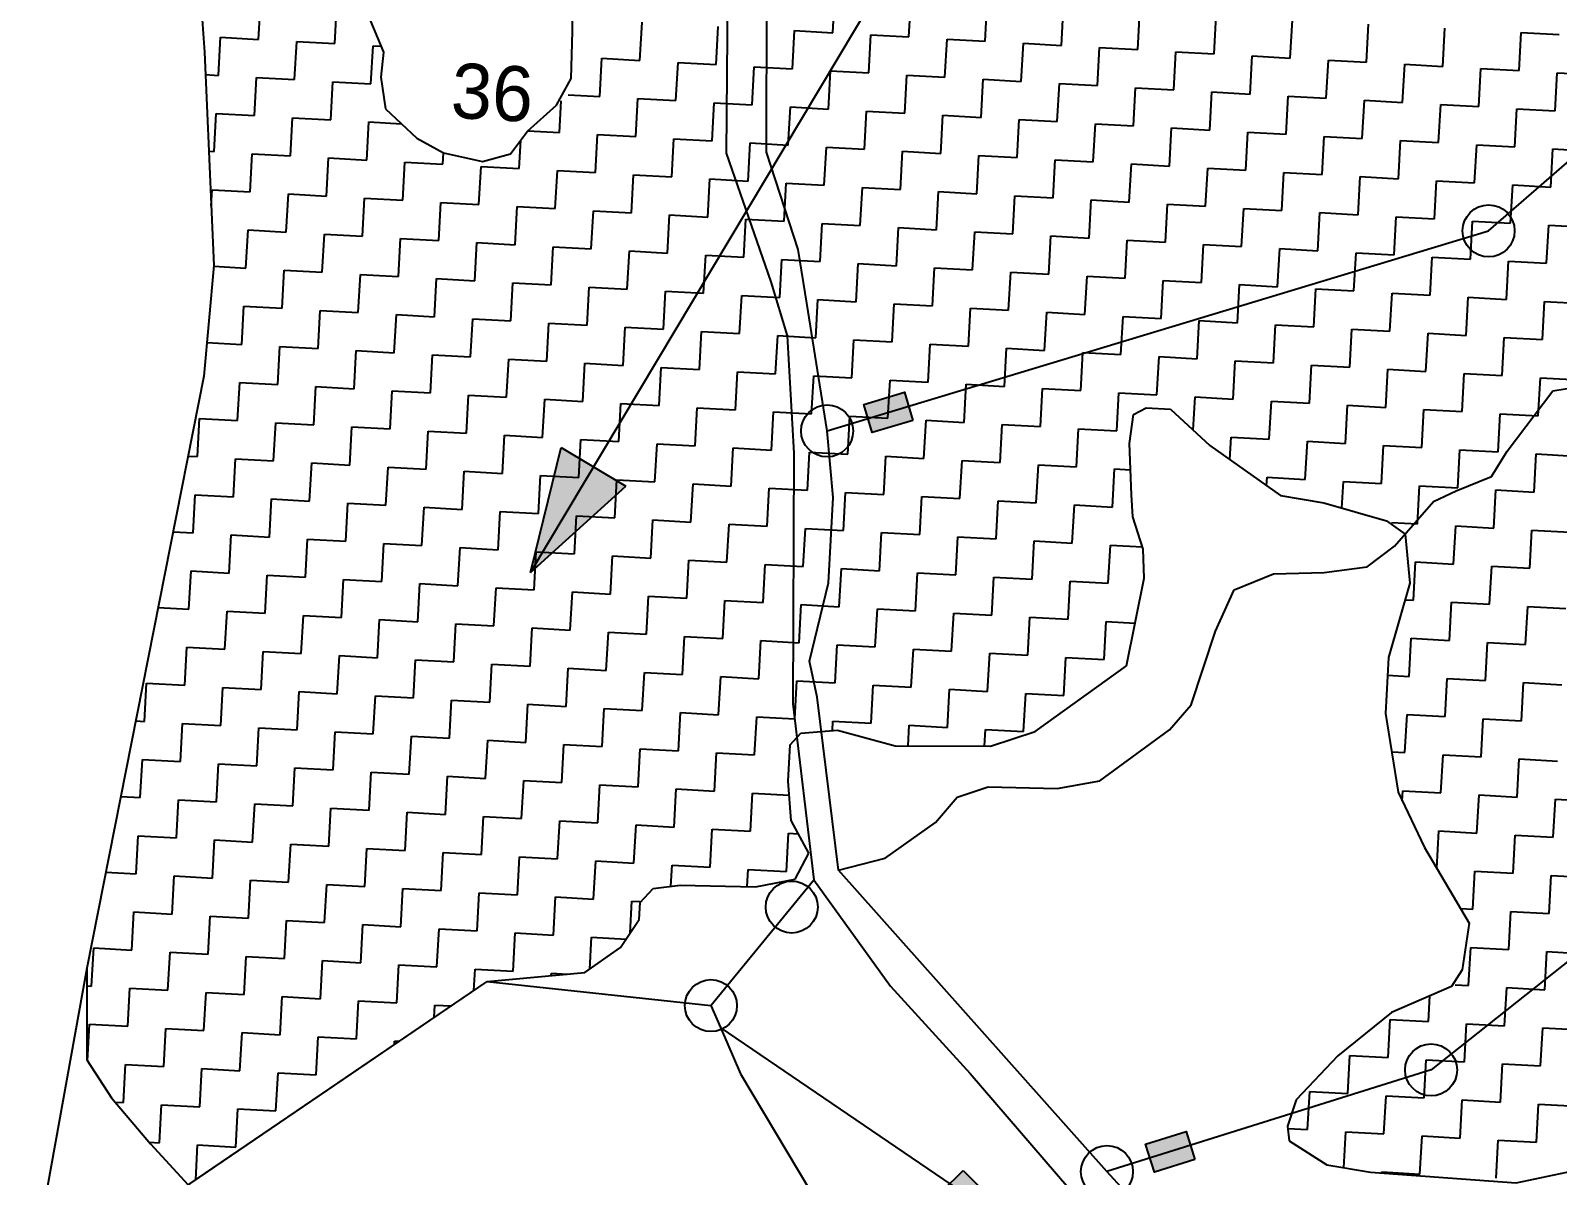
# Model space of a CAD drawing. Header units: metres. Extents: x 277693 to 280943, y 2038920 to 2043234.
# Drawn here: x 277701 to 278206, y 2042129 to 2042507 of the extents above; entities that cross this region are included whole.
import ezdxf
from ezdxf.enums import TextEntityAlignment as Align

# ---------------------------------------------------------------- set-up
doc = ezdxf.new("R2010")
doc.units = ezdxf.units.M
doc.header["$MEASUREMENT"] = 0
for name, color, linetype in [('LINE_WATER', 4, 'Continuous'), ('POLY_HATCH', 12, 'Continuous'), ('POLY_PARCEL', 6, 'Continuous'), ('POLY_ROAD', 30, 'Continuous'), ('TEXT_PARCEL', 7, 'Continuous'), ('V_BOUND_LINE', 7, 'Continuous')]:
    doc.layers.add(name, color=color, linetype=linetype)
doc.styles.add('TEXT_MAP', font='KRDEV050.TTF', dxfattribs={"height": 2.5})

# ---------------------------------------------------------------- blocks, each defined once
blk = doc.blocks.new('344')
for points in [[(277989.86, 2042387.91), (277976.42, 2042383.84), (277979.23, 2042374.54), (277992.67, 2042378.61)], [(278082.94, 2042143.7), (278069.53, 2042139.5), (278072.44, 2042130.23), (278085.84, 2042134.43)], [(278002.36, 2042123.92), (278012.34, 2042114.02), (278019.18, 2042120.92), (278009.21, 2042130.81)]]:
    blk.add_hatch(color=256).paths.add_polyline_path(points)
h = blk.add_hatch(color=256)
h.paths.add_polyline_path([(277887.17, 2042363.23), (277876.5, 2042369.61), (277866.33, 2042328.35)])
h.paths.add_polyline_path([(277866.33, 2042328.35), (277897.84, 2042356.86), (277887.17, 2042363.23)])
for points in [[(277866.33, 2042328.35), (277991.89, 2042538.52)], [(277866.33, 2042328.35), (277876.5, 2042369.61)], [(277876.5, 2042369.61), (277897.84, 2042356.86)], [(277866.33, 2042328.35), (277897.84, 2042356.86)]]:
    blk.add_lwpolyline(points)
for points in [[(277992.67, 2042378.61), (277979.23, 2042374.54), (277976.42, 2042383.84), (277989.86, 2042387.91)], [(278085.84, 2042134.43), (278072.44, 2042130.23), (278069.53, 2042139.5), (278082.94, 2042143.7)], [(278009.21, 2042130.81), (278019.18, 2042120.92), (278012.34, 2042114.02), (278002.36, 2042123.92)]]:
    blk.add_lwpolyline(points, close=True)
for centre in [(278182.83, 2042441.21), (277964.33, 2042375.11), (277952.64, 2042217.81), (277925.95, 2042185.23), (278163.82, 2042163.99), (278056.77, 2042130.4)]:
    blk.add_circle(centre, 8.59)
at = {"layer": 'LINE_WATER'}
for p, q in [((278204.09, 2042388.35), (278216.25, 2042390.36)), ((278188.94, 2042368.46), (278204.09, 2042388.35)), ((278183.8, 2042360.05), (278188.94, 2042368.46)), ((278172.16, 2042355.34), (278183.8, 2042360.05)), ((278164.6, 2042351.74), (278172.16, 2042355.34)), ((278151.75, 2042337.07), (278164.6, 2042351.74)), ((278142.67, 2042330.21), (278151.75, 2042337.07)), ((278128.51, 2042328.32), (278142.67, 2042330.21)), ((278098.76, 2042322.6), (278111.76, 2042327.91)), ((278111.76, 2042327.91), (278128.51, 2042328.32)), ((278092.65, 2042308.9), (278098.76, 2042322.6)), ((278084.61, 2042284.6), (278092.65, 2042308.9)), ((278077.46, 2042276.3), (278084.61, 2042284.6)), ((278054.46, 2042259.51), (278077.46, 2042276.3)), ((278040.26, 2042256.95), (278054.46, 2042259.51)), ((278000.17, 2042245.78), (278007.32, 2042254.08)), ((278007.32, 2042254.08), (278017.54, 2042257.53)), ((278017.54, 2042257.53), (278040.26, 2042256.95)), ((277983.46, 2042234), (278000.17, 2042245.78)), ((277968.09, 2042229.98), (277983.46, 2042234))]:
    blk.add_line(p, q, dxfattribs=at)
at = {"layer": 'POLY_HATCH'}
for p, q in [((277741.92, 2042750.09), (277758.62, 2042500.2)), ((277880.19, 2042507.16), (277880.21, 2042515.39)), ((277812.41, 2042513.14), (277817.79, 2042500.2)), ((277879.76, 2042491.58), (277880.19, 2042507.16)), ((277758.62, 2042500.2), (277761.74, 2042429.82)), ((277817.79, 2042500.2), (277816.9, 2042492.01)), ((277816.9, 2042492.01), (277818.49, 2042481.52)), ((277874.94, 2042482.74), (277879.76, 2042491.58)), ((277818.49, 2042481.52), (277828.8, 2042471.85)), ((277865.36, 2042474.17), (277874.94, 2042482.74)), ((277828.8, 2042471.85), (277837.64, 2042467.03)), ((277859.74, 2042466.68), (277865.36, 2042474.17)), ((277837.64, 2042467.03), (277850.49, 2042464.16)), ((277850.49, 2042464.16), (277859.74, 2042466.68)), ((277761.74, 2042429.82), (277758.43, 2042393.18)), ((277758.43, 2042393.18), (277719.85, 2042197.63)), ((278064.2, 2042370.99), (278065.54, 2042380.59)), ((278065.54, 2042380.59), (278069.69, 2042382.78)), ((278069.69, 2042382.78), (278077.73, 2042382.33)), ((278077.73, 2042382.33), (278090.77, 2042370.33)), ((278064.88, 2042354.04), (278064.2, 2042370.99)), ((278090.77, 2042370.33), (278114.04, 2042353.74)), ((278065.28, 2042346.76), (278064.88, 2042354.04)), ((278114.04, 2042353.74), (278128.42, 2042351.34)), ((278128.42, 2042351.34), (278149.05, 2042345.37)), ((278068.73, 2042336.1), (278065.28, 2042346.76)), ((278149.05, 2042345.37), (278155.26, 2042340.99)), ((278155.26, 2042340.99), (278156.78, 2042324.8)), ((278069, 2042326.42), (278068.73, 2042336.1)), ((278063.24, 2042297.51), (278069, 2042326.42)), ((278156.78, 2042324.8), (278149.78, 2042300.21)), ((278149.78, 2042300.21), (278148.77, 2042281.73)), ((278033.02, 2042275.81), (278063.24, 2042297.51)), ((278148.77, 2042281.73), (278152.97, 2042255.71)), ((277952.16, 2042271.41), (277955.6, 2042275.24)), ((277955.6, 2042275.24), (277967.74, 2042276.19)), ((277967.74, 2042276.19), (277986.81, 2042271.11)), ((278018.25, 2042270.98), (278033.02, 2042275.81)), ((277951.5, 2042259.36), (277952.16, 2042271.41)), ((277986.81, 2042271.11), (278018.25, 2042270.98)), ((277952.4, 2042246.41), (277951.5, 2042259.36)), ((278152.97, 2042255.71), (278161.64, 2042237.51)), ((277958.25, 2042235.62), (277952.4, 2042246.41)), ((277953.74, 2042227), (277958.25, 2042235.62)), ((278161.64, 2042237.51), (278176.39, 2042212.53)), ((277902.53, 2042219.35), (277906.82, 2042223.95)), ((277906.82, 2042223.95), (277915.75, 2042225.07)), ((277915.75, 2042225.07), (277940.71, 2042224.5)), ((277940.71, 2042224.5), (277953.74, 2042227)), ((277902.22, 2042213.73), (277902.53, 2042219.35)), ((277896.06, 2042204.4), (277902.22, 2042213.73)), ((278176.39, 2042212.53), (278174.08, 2042197.01)), ((277884.32, 2042196.19), (277896.06, 2042204.4)), ((277719.85, 2042197.63), (277719.82, 2042167.35)), ((277753.25, 2042126.01), (277852.06, 2042193.18)), ((277852.06, 2042193.18), (277884.32, 2042196.19)), ((278174.08, 2042197.01), (278170.55, 2042191.56)), ((278170.55, 2042191.56), (278150.73, 2042182.99)), ((278150.73, 2042182.99), (278133.01, 2042168.66)), ((277719.82, 2042167.35), (277727.99, 2042154.81)), ((278133.01, 2042168.66), (278119.31, 2042154.1)), ((277727.99, 2042154.81), (277740.86, 2042139.6)), ((278119.31, 2042154.1), (278116.41, 2042145.4)), ((278116.41, 2042145.4), (278116.95, 2042140.54)), ((278191.97, 2042126.73), (278273.54, 2042143.98)), ((277740.86, 2042139.6), (277753.25, 2042126.01)), ((278116.95, 2042140.54), (278129.41, 2042132.6)), ((278129.41, 2042132.6), (278143.79, 2042130.19)), ((278143.79, 2042130.19), (278191.97, 2042126.73))]:
    blk.add_line(p, q, dxfattribs=at)
at = {"layer": 'POLY_HATCH', "linetype": 'Continuous'}
for p, q in [((277776.54, 2042504.49), (277777.23, 2042517.08)), ((277801.73, 2042503.1), (277802.43, 2042515.69)), ((277966.17, 2042506.66), (277966.86, 2042519.26)), ((277991.36, 2042505.27), (277992.05, 2042517.87)), ((278016.55, 2042503.88), (278017.24, 2042516.48)), ((278041.74, 2042502.49), (278042.43, 2042515.09)), ((278066.93, 2042501.1), (278067.62, 2042513.7)), ((278092.12, 2042499.71), (278092.81, 2042512.31)), ((278117.31, 2042498.32), (278118.01, 2042510.92)), ((277763.25, 2042492.59), (277763.94, 2042505.18)), ((277763.94, 2042505.18), (277776.54, 2042504.49)), ((277902.49, 2042497.54), (277903.19, 2042510.13)), ((277927.68, 2042496.15), (277928.38, 2042508.75)), ((277952.88, 2042494.76), (277953.57, 2042507.36)), ((277953.57, 2042507.36), (277966.17, 2042506.66)), ((277978.07, 2042493.37), (277978.76, 2042505.97)), ((277978.76, 2042505.97), (277991.36, 2042505.27)), ((278142.5, 2042496.94), (278143.2, 2042509.53)), ((278167.69, 2042495.55), (278168.39, 2042508.14)), ((278192.88, 2042494.16), (278193.58, 2042506.75)), ((278193.58, 2042506.75), (278206.17, 2042506.06)), ((277788.44, 2042491.2), (277789.14, 2042503.79)), ((277789.14, 2042503.79), (277801.73, 2042503.1)), ((277813.63, 2042489.81), (277814.33, 2042502.4)), ((277814.33, 2042502.4), (277816.93, 2042502.26)), ((278003.26, 2042491.98), (278003.95, 2042504.58)), ((278003.95, 2042504.58), (278016.55, 2042503.88)), ((278028.45, 2042490.59), (278029.14, 2042503.19)), ((278029.14, 2042503.19), (278041.74, 2042502.49)), ((278053.64, 2042489.2), (278054.33, 2042501.8)), ((278054.33, 2042501.8), (278066.93, 2042501.1)), ((278078.83, 2042487.81), (278079.52, 2042500.41)), ((278079.52, 2042500.41), (278092.12, 2042499.71)), ((277889.2, 2042485.64), (277889.9, 2042498.23)), ((277889.9, 2042498.23), (277902.49, 2042497.54)), ((277914.39, 2042484.25), (277915.09, 2042496.84)), ((277915.09, 2042496.84), (277927.68, 2042496.15)), ((277939.59, 2042482.86), (277940.28, 2042495.45)), ((277940.28, 2042495.45), (277952.88, 2042494.76)), ((278104.02, 2042486.42), (278104.72, 2042499.02)), ((278104.72, 2042499.02), (278117.31, 2042498.32)), ((278129.21, 2042485.03), (278129.91, 2042497.63)), ((278129.91, 2042497.63), (278142.5, 2042496.94)), ((278154.4, 2042483.65), (278155.1, 2042496.24)), ((278155.1, 2042496.24), (278167.69, 2042495.55)), ((277758.94, 2042492.82), (277763.25, 2042492.59)), ((277775.15, 2042479.3), (277775.85, 2042491.89)), ((277775.85, 2042491.89), (277788.44, 2042491.2)), ((277800.34, 2042477.91), (277801.04, 2042490.5)), ((277801.04, 2042490.5), (277813.63, 2042489.81)), ((277964.78, 2042481.47), (277965.47, 2042494.07)), ((277965.47, 2042494.07), (277978.07, 2042493.37)), ((277989.97, 2042480.08), (277990.66, 2042492.68)), ((277990.66, 2042492.68), (278003.26, 2042491.98)), ((278015.16, 2042478.69), (278015.85, 2042491.29)), ((278015.85, 2042491.29), (278028.45, 2042490.59)), ((278179.59, 2042482.26), (278180.29, 2042494.85)), ((278180.29, 2042494.85), (278192.88, 2042494.16)), ((278204.78, 2042480.87), (278205.48, 2042493.46)), ((278205.48, 2042493.46), (278218.07, 2042492.77)), ((277878.81, 2042486.21), (277889.2, 2042485.64)), ((277901.1, 2042472.35), (277901.8, 2042484.94)), ((277901.8, 2042484.94), (277914.39, 2042484.25)), ((278040.35, 2042477.3), (278041.04, 2042489.9)), ((278041.04, 2042489.9), (278053.64, 2042489.2)), ((278065.54, 2042475.91), (278066.23, 2042488.51)), ((278066.23, 2042488.51), (278078.83, 2042487.81)), ((278090.73, 2042474.52), (278091.42, 2042487.12)), ((278091.42, 2042487.12), (278104.02, 2042486.42)), ((278115.92, 2042473.13), (278116.62, 2042485.73)), ((278116.62, 2042485.73), (278129.21, 2042485.03)), ((277761.86, 2042467.39), (277762.56, 2042479.99)), ((277762.56, 2042479.99), (277775.15, 2042479.3)), ((277875.91, 2042473.74), (277876.49, 2042484.13)), ((277926.3, 2042470.96), (277926.99, 2042483.55)), ((277926.99, 2042483.55), (277939.59, 2042482.86)), ((277951.49, 2042469.57), (277952.18, 2042482.16)), ((277952.18, 2042482.16), (277964.78, 2042481.47)), ((277976.68, 2042468.18), (277977.37, 2042480.78)), ((277977.37, 2042480.78), (277989.97, 2042480.08)), ((278141.11, 2042471.74), (278141.81, 2042484.34)), ((278141.81, 2042484.34), (278154.4, 2042483.65)), ((278166.3, 2042470.36), (278167, 2042482.95)), ((278167, 2042482.95), (278179.59, 2042482.26)), ((278191.49, 2042468.97), (278192.19, 2042481.56)), ((278192.19, 2042481.56), (278204.78, 2042480.87)), ((277787.05, 2042466), (277787.75, 2042478.6)), ((277787.75, 2042478.6), (277800.34, 2042477.91)), ((277812.24, 2042464.62), (277812.94, 2042477.21)), ((277812.94, 2042477.21), (277823.72, 2042476.62)), ((278001.87, 2042466.79), (278002.56, 2042479.39)), ((278002.56, 2042479.39), (278015.16, 2042478.69)), ((278027.06, 2042465.4), (278027.75, 2042478)), ((278027.75, 2042478), (278040.35, 2042477.3)), ((278052.25, 2042464.01), (278052.94, 2042476.61)), ((278052.94, 2042476.61), (278065.54, 2042475.91)), ((278077.44, 2042462.62), (278078.13, 2042475.22)), ((278078.13, 2042475.22), (278090.73, 2042474.52)), ((277862.62, 2042461.84), (277863.14, 2042471.22)), ((277865.51, 2042474.31), (277875.91, 2042473.74)), ((277887.81, 2042460.45), (277888.51, 2042473.04)), ((277888.51, 2042473.04), (277901.1, 2042472.35)), ((277913.01, 2042459.06), (277913.7, 2042471.65)), ((277913.7, 2042471.65), (277926.3, 2042470.96)), ((277938.2, 2042457.67), (277938.89, 2042470.26)), ((277938.89, 2042470.26), (277951.49, 2042469.57)), ((278102.63, 2042461.23), (278103.33, 2042473.83)), ((278103.33, 2042473.83), (278115.92, 2042473.13)), ((278127.82, 2042459.84), (278128.52, 2042472.44)), ((278128.52, 2042472.44), (278141.11, 2042471.74)), ((278153.01, 2042458.45), (278153.71, 2042471.05)), ((278153.71, 2042471.05), (278166.3, 2042470.36)), ((277760.07, 2042467.49), (277761.86, 2042467.39)), ((277773.76, 2042454.1), (277774.46, 2042466.7)), ((277774.46, 2042466.7), (277787.05, 2042466)), ((277798.95, 2042452.71), (277799.65, 2042465.31)), ((277799.65, 2042465.31), (277812.24, 2042464.62)), ((277837.43, 2042463.23), (277837.64, 2042467.03)), ((277963.39, 2042456.28), (277964.08, 2042468.87)), ((277964.08, 2042468.87), (277976.68, 2042468.18)), ((277988.58, 2042454.89), (277989.27, 2042467.49)), ((277989.27, 2042467.49), (278001.87, 2042466.79)), ((278013.77, 2042453.5), (278014.46, 2042466.1)), ((278014.46, 2042466.1), (278027.06, 2042465.4)), ((278178.2, 2042457.07), (278178.9, 2042469.66)), ((278178.9, 2042469.66), (278191.49, 2042468.97)), ((278203.39, 2042455.68), (278204.09, 2042468.27)), ((278204.09, 2042468.27), (278216.68, 2042467.58)), ((277824.14, 2042451.33), (277824.84, 2042463.92)), ((277824.84, 2042463.92), (277837.43, 2042463.23)), ((277849.33, 2042449.94), (277850.03, 2042462.53)), ((277850.03, 2042462.53), (277862.62, 2042461.84)), ((277874.52, 2042448.55), (277875.22, 2042461.14)), ((277875.22, 2042461.14), (277887.81, 2042460.45)), ((277899.72, 2042447.16), (277900.41, 2042459.75)), ((277900.41, 2042459.75), (277913.01, 2042459.06)), ((278038.96, 2042452.11), (278039.65, 2042464.71)), ((278039.65, 2042464.71), (278052.25, 2042464.01)), ((278064.15, 2042450.72), (278064.84, 2042463.32)), ((278064.84, 2042463.32), (278077.44, 2042462.62)), ((278089.34, 2042449.33), (278090.04, 2042461.93)), ((278090.04, 2042461.93), (278102.63, 2042461.23)), ((278114.53, 2042447.94), (278115.23, 2042460.54)), ((278115.23, 2042460.54), (278127.82, 2042459.84)), ((277760.87, 2042449.43), (277761.17, 2042454.8)), ((277761.17, 2042454.8), (277773.76, 2042454.1)), ((277924.91, 2042445.77), (277925.6, 2042458.36)), ((277925.6, 2042458.36), (277938.2, 2042457.67)), ((277950.1, 2042444.38), (277950.79, 2042456.97)), ((277950.79, 2042456.97), (277963.39, 2042456.28)), ((277975.29, 2042442.99), (277975.98, 2042455.58)), ((277975.98, 2042455.58), (277988.58, 2042454.89)), ((278139.72, 2042446.55), (278140.42, 2042459.15)), ((278140.42, 2042459.15), (278153.01, 2042458.45)), ((278164.91, 2042445.16), (278165.61, 2042457.76)), ((278165.61, 2042457.76), (278178.2, 2042457.07)), ((278190.1, 2042443.78), (278190.8, 2042456.37)), ((278190.8, 2042456.37), (278203.39, 2042455.68)), ((277785.66, 2042440.81), (277786.36, 2042453.41)), ((277786.36, 2042453.41), (277798.95, 2042452.71)), ((277810.85, 2042439.42), (277811.55, 2042452.02)), ((277811.55, 2042452.02), (277824.14, 2042451.33)), ((277836.04, 2042438.04), (277836.74, 2042450.63)), ((277836.74, 2042450.63), (277849.33, 2042449.94)), ((278000.48, 2042441.6), (278001.17, 2042454.2)), ((278001.17, 2042454.2), (278013.77, 2042453.5)), ((278025.67, 2042440.21), (278026.36, 2042452.81)), ((278026.36, 2042452.81), (278038.96, 2042452.11)), ((278050.86, 2042438.82), (278051.55, 2042451.42)), ((278051.55, 2042451.42), (278064.15, 2042450.72)), ((278076.05, 2042437.43), (278076.75, 2042450.03)), ((278076.75, 2042450.03), (278089.34, 2042449.33)), ((277861.23, 2042436.65), (277861.93, 2042449.24)), ((277861.93, 2042449.24), (277874.52, 2042448.55)), ((277886.43, 2042435.26), (277887.12, 2042447.85)), ((277887.12, 2042447.85), (277899.72, 2042447.16)), ((277911.62, 2042433.87), (277912.31, 2042446.46)), ((277912.31, 2042446.46), (277924.91, 2042445.77)), ((277936.81, 2042432.48), (277937.5, 2042445.07)), ((277937.5, 2042445.07), (277950.1, 2042444.38)), ((278101.24, 2042436.04), (278101.94, 2042448.64)), ((278101.94, 2042448.64), (278114.53, 2042447.94)), ((278126.43, 2042434.65), (278127.13, 2042447.25)), ((278127.13, 2042447.25), (278139.72, 2042446.55)), ((278151.62, 2042433.26), (278152.32, 2042445.86)), ((278152.32, 2042445.86), (278164.91, 2042445.16)), ((277772.37, 2042428.91), (277773.07, 2042441.51)), ((277773.07, 2042441.51), (277785.66, 2042440.81)), ((277797.56, 2042427.52), (277798.26, 2042440.12)), ((277798.26, 2042440.12), (277810.85, 2042439.42)), ((277962, 2042431.09), (277962.69, 2042443.68)), ((277962.69, 2042443.68), (277975.29, 2042442.99)), ((277987.19, 2042429.7), (277987.88, 2042442.29)), ((277987.88, 2042442.29), (278000.48, 2042441.6)), ((278012.38, 2042428.31), (278013.07, 2042440.91)), ((278013.07, 2042440.91), (278025.67, 2042440.21)), ((278176.81, 2042431.87), (278177.51, 2042444.47)), ((278177.51, 2042444.47), (278190.1, 2042443.78)), ((278202, 2042430.49), (278202.7, 2042443.08)), ((278202.7, 2042443.08), (278215.29, 2042442.39)), ((277822.75, 2042426.13), (277823.45, 2042438.73)), ((277823.45, 2042438.73), (277836.04, 2042438.04)), ((277847.94, 2042424.75), (277848.64, 2042437.34)), ((277848.64, 2042437.34), (277861.23, 2042436.65)), ((277873.14, 2042423.36), (277873.83, 2042435.95)), ((277873.83, 2042435.95), (277886.43, 2042435.26)), ((277898.33, 2042421.97), (277899.02, 2042434.56)), ((277899.02, 2042434.56), (277911.62, 2042433.87)), ((278037.57, 2042426.92), (278038.26, 2042439.52)), ((278038.26, 2042439.52), (278050.86, 2042438.82)), ((278062.76, 2042425.53), (278063.46, 2042438.13)), ((278063.46, 2042438.13), (278076.05, 2042437.43)), ((278087.95, 2042424.14), (278088.65, 2042436.74)), ((278088.65, 2042436.74), (278101.24, 2042436.04)), ((278113.14, 2042422.75), (278113.84, 2042435.35)), ((278113.84, 2042435.35), (278126.43, 2042434.65)), ((277761.71, 2042429.5), (277772.37, 2042428.91)), ((277923.52, 2042420.58), (277924.21, 2042433.17)), ((277924.21, 2042433.17), (277936.81, 2042432.48)), ((277948.71, 2042419.19), (277949.4, 2042431.78)), ((277949.4, 2042431.78), (277962, 2042431.09)), ((277973.9, 2042417.8), (277974.59, 2042430.39)), ((277974.59, 2042430.39), (277987.19, 2042429.7)), ((278138.33, 2042421.36), (278139.03, 2042433.96)), ((278139.03, 2042433.96), (278151.62, 2042433.26)), ((278163.52, 2042419.97), (278164.22, 2042432.57)), ((278164.22, 2042432.57), (278176.81, 2042431.87)), ((278188.71, 2042418.58), (278189.41, 2042431.18)), ((278189.41, 2042431.18), (278202, 2042430.49)), ((277784.27, 2042415.62), (277784.97, 2042428.22)), ((277784.97, 2042428.22), (277797.56, 2042427.52)), ((277809.46, 2042414.23), (277810.16, 2042426.83)), ((277810.16, 2042426.83), (277822.75, 2042426.13)), ((277834.65, 2042412.84), (277835.35, 2042425.44)), ((277835.35, 2042425.44), (277847.94, 2042424.75)), ((277999.09, 2042416.41), (277999.78, 2042429)), ((277999.78, 2042429), (278012.38, 2042428.31)), ((278024.28, 2042415.02), (278024.97, 2042427.62)), ((278024.97, 2042427.62), (278037.57, 2042426.92)), ((278049.47, 2042413.63), (278050.17, 2042426.23)), ((278050.17, 2042426.23), (278062.76, 2042425.53)), ((278074.66, 2042412.24), (278075.36, 2042424.84)), ((278075.36, 2042424.84), (278087.95, 2042424.14)), ((277859.85, 2042411.46), (277860.54, 2042424.05)), ((277860.54, 2042424.05), (277873.14, 2042423.36)), ((277885.04, 2042410.07), (277885.73, 2042422.66)), ((277885.73, 2042422.66), (277898.33, 2042421.97)), ((277910.23, 2042408.68), (277910.92, 2042421.27)), ((277910.92, 2042421.27), (277923.52, 2042420.58)), ((277935.42, 2042407.29), (277936.11, 2042419.88)), ((277936.11, 2042419.88), (277948.71, 2042419.19)), ((278099.85, 2042410.85), (278100.55, 2042423.45)), ((278100.55, 2042423.45), (278113.14, 2042422.75)), ((278125.04, 2042409.46), (278125.74, 2042422.06)), ((278125.74, 2042422.06), (278138.33, 2042421.36)), ((278150.23, 2042408.07), (278150.93, 2042420.67)), ((278150.93, 2042420.67), (278163.52, 2042419.97)), ((277770.98, 2042403.72), (277771.68, 2042416.32)), ((277771.68, 2042416.32), (277784.27, 2042415.62)), ((277796.17, 2042402.33), (277796.87, 2042414.93)), ((277796.87, 2042414.93), (277809.46, 2042414.23)), ((277960.61, 2042405.9), (277961.3, 2042418.49)), ((277961.3, 2042418.49), (277973.9, 2042417.8)), ((277985.8, 2042404.51), (277986.49, 2042417.1)), ((277986.49, 2042417.1), (277999.09, 2042416.41)), ((278010.99, 2042403.12), (278011.68, 2042415.71)), ((278011.68, 2042415.71), (278024.28, 2042415.02)), ((278036.18, 2042401.73), (278036.88, 2042414.33)), ((278036.88, 2042414.33), (278049.47, 2042413.63)), ((278175.42, 2042406.68), (278176.12, 2042419.28)), ((278176.12, 2042419.28), (278188.71, 2042418.58)), ((278200.62, 2042405.29), (278201.31, 2042417.89)), ((278201.31, 2042417.89), (278213.91, 2042417.2)), ((277821.36, 2042400.94), (277822.06, 2042413.54)), ((277822.06, 2042413.54), (277834.65, 2042412.84)), ((277846.56, 2042399.55), (277847.25, 2042412.15)), ((277847.25, 2042412.15), (277859.85, 2042411.46)), ((277871.75, 2042398.17), (277872.44, 2042410.76)), ((277872.44, 2042410.76), (277885.04, 2042410.07)), ((277896.94, 2042396.78), (277897.63, 2042409.37)), ((277897.63, 2042409.37), (277910.23, 2042408.68)), ((278061.37, 2042400.34), (278062.07, 2042412.94)), ((278062.07, 2042412.94), (278074.66, 2042412.24)), ((278086.56, 2042398.95), (278087.26, 2042411.55)), ((278087.26, 2042411.55), (278099.85, 2042410.85)), ((278111.75, 2042397.56), (278112.45, 2042410.16)), ((278112.45, 2042410.16), (278125.04, 2042409.46)), ((277759.44, 2042404.36), (277770.98, 2042403.72)), ((277922.13, 2042395.39), (277922.82, 2042407.98)), ((277922.82, 2042407.98), (277935.42, 2042407.29)), ((277947.32, 2042394), (277948.01, 2042406.59)), ((277948.01, 2042406.59), (277960.61, 2042405.9)), ((277972.51, 2042392.61), (277973.2, 2042405.2)), ((277973.2, 2042405.2), (277985.8, 2042404.51)), ((278136.94, 2042396.17), (278137.64, 2042408.77)), ((278137.64, 2042408.77), (278150.23, 2042408.07)), ((278162.13, 2042394.78), (278162.83, 2042407.38)), ((278162.83, 2042407.38), (278175.42, 2042406.68)), ((278187.33, 2042393.39), (278188.02, 2042405.99)), ((278188.02, 2042405.99), (278200.62, 2042405.29)), ((277782.88, 2042390.43), (277783.58, 2042403.03)), ((277783.58, 2042403.03), (277796.17, 2042402.33)), ((277808.07, 2042389.04), (277808.77, 2042401.64)), ((277808.77, 2042401.64), (277821.36, 2042400.94)), ((277833.27, 2042387.65), (277833.96, 2042400.25)), ((277833.96, 2042400.25), (277846.56, 2042399.55)), ((277997.7, 2042391.22), (277998.39, 2042403.81)), ((277998.39, 2042403.81), (278010.99, 2042403.12)), ((278022.89, 2042389.83), (278023.59, 2042402.42)), ((278023.59, 2042402.42), (278036.18, 2042401.73)), ((278048.08, 2042388.44), (278048.78, 2042401.04)), ((278048.78, 2042401.04), (278061.37, 2042400.34)), ((278073.27, 2042387.05), (278073.97, 2042399.65)), ((278073.97, 2042399.65), (278086.56, 2042398.95)), ((277858.46, 2042386.26), (277859.15, 2042398.86)), ((277859.15, 2042398.86), (277871.75, 2042398.17)), ((277883.65, 2042384.88), (277884.34, 2042397.47)), ((277884.34, 2042397.47), (277896.94, 2042396.78)), ((277908.84, 2042383.49), (277909.53, 2042396.08)), ((277909.53, 2042396.08), (277922.13, 2042395.39)), ((277934.03, 2042382.1), (277934.72, 2042394.69)), ((277934.72, 2042394.69), (277947.32, 2042394)), ((278098.46, 2042385.66), (278099.16, 2042398.26)), ((278099.16, 2042398.26), (278111.75, 2042397.56)), ((278123.65, 2042384.27), (278124.35, 2042396.87)), ((278124.35, 2042396.87), (278136.94, 2042396.17)), ((278148.84, 2042382.88), (278149.54, 2042395.48)), ((278149.54, 2042395.48), (278162.13, 2042394.78)), ((277769.59, 2042378.53), (277770.29, 2042391.13)), ((277770.29, 2042391.13), (277782.88, 2042390.43)), ((277794.78, 2042377.14), (277795.48, 2042389.74)), ((277795.48, 2042389.74), (277808.07, 2042389.04)), ((277959.22, 2042380.71), (277959.91, 2042393.3)), ((277959.91, 2042393.3), (277972.51, 2042392.61)), ((277984.41, 2042379.32), (277985.1, 2042391.91)), ((277985.1, 2042391.91), (277997.7, 2042391.22)), ((278009.6, 2042377.93), (278010.3, 2042390.52)), ((278010.3, 2042390.52), (278022.89, 2042389.83)), ((278034.79, 2042376.54), (278035.49, 2042389.13)), ((278035.49, 2042389.13), (278048.08, 2042388.44)), ((278174.04, 2042381.49), (278174.73, 2042394.09)), ((278174.73, 2042394.09), (278187.33, 2042393.39)), ((278199.23, 2042380.1), (278199.92, 2042392.7)), ((278199.92, 2042392.7), (278212.52, 2042392)), ((277819.97, 2042375.75), (277820.67, 2042388.35)), ((277820.67, 2042388.35), (277833.27, 2042387.65)), ((277845.17, 2042374.36), (277845.86, 2042386.96)), ((277845.86, 2042386.96), (277858.46, 2042386.26)), ((277870.36, 2042372.97), (277871.05, 2042385.57)), ((277871.05, 2042385.57), (277883.65, 2042384.88)), ((277895.55, 2042371.59), (277896.24, 2042384.18)), ((277896.24, 2042384.18), (277908.84, 2042383.49)), ((278059.98, 2042375.15), (278060.68, 2042387.75)), ((278060.68, 2042387.75), (278073.27, 2042387.05)), ((278085.26, 2042375.4), (278085.87, 2042386.36)), ((278085.87, 2042386.36), (278098.46, 2042385.66)), ((278110.36, 2042372.37), (278111.06, 2042384.97)), ((278111.06, 2042384.97), (278123.65, 2042384.27)), ((277756.3, 2042366.63), (277757, 2042379.23)), ((277757, 2042379.23), (277769.59, 2042378.53)), ((277920.74, 2042370.2), (277921.43, 2042382.79)), ((277921.43, 2042382.79), (277934.03, 2042382.1)), ((277945.93, 2042368.81), (277946.62, 2042381.4)), ((277946.62, 2042381.4), (277959.22, 2042380.71)), ((277971.12, 2042367.42), (277971.81, 2042380.01)), ((277971.81, 2042380.01), (277984.41, 2042379.32)), ((278135.55, 2042370.98), (278136.25, 2042383.58)), ((278136.25, 2042383.58), (278148.84, 2042382.88)), ((278160.75, 2042369.59), (278161.44, 2042382.19)), ((278161.44, 2042382.19), (278174.04, 2042381.49)), ((278185.94, 2042368.2), (278186.63, 2042380.8)), ((278186.63, 2042380.8), (278199.23, 2042380.1)), ((277781.49, 2042365.24), (277782.19, 2042377.84)), ((277782.19, 2042377.84), (277794.78, 2042377.14)), ((277806.68, 2042363.85), (277807.38, 2042376.45)), ((277807.38, 2042376.45), (277819.97, 2042375.75)), ((277831.88, 2042362.46), (277832.57, 2042375.06)), ((277832.57, 2042375.06), (277845.17, 2042374.36)), ((277996.31, 2042366.03), (277997.01, 2042378.62)), ((277997.01, 2042378.62), (278009.6, 2042377.93)), ((278021.5, 2042364.64), (278022.2, 2042377.23)), ((278022.2, 2042377.23), (278034.79, 2042376.54)), ((278046.69, 2042363.25), (278047.39, 2042375.84)), ((278047.39, 2042375.84), (278059.98, 2042375.15)), ((277857.07, 2042361.07), (277857.76, 2042373.67)), ((277857.76, 2042373.67), (277870.36, 2042372.97)), ((277882.26, 2042359.68), (277882.95, 2042372.28)), ((277882.95, 2042372.28), (277895.55, 2042371.59)), ((277907.45, 2042358.3), (277908.14, 2042370.89)), ((277908.14, 2042370.89), (277920.74, 2042370.2)), ((277932.64, 2042356.91), (277933.33, 2042369.5)), ((277933.33, 2042369.5), (277945.93, 2042368.81)), ((278097.36, 2042365.64), (278097.77, 2042373.07)), ((278097.77, 2042373.07), (278110.36, 2042372.37)), ((278122.26, 2042359.08), (278122.96, 2042371.68)), ((278122.96, 2042371.68), (278135.55, 2042370.98)), ((278147.46, 2042357.69), (278148.15, 2042370.29)), ((278148.15, 2042370.29), (278160.75, 2042369.59)), ((277753.22, 2042366.8), (277756.3, 2042366.63)), ((277768.2, 2042353.34), (277768.9, 2042365.94)), ((277768.9, 2042365.94), (277781.49, 2042365.24)), ((277793.39, 2042351.95), (277794.09, 2042364.55)), ((277794.09, 2042364.55), (277806.68, 2042363.85)), ((277957.83, 2042355.52), (277958.52, 2042368.11)), ((277958.52, 2042368.11), (277971.12, 2042367.42)), ((277983.02, 2042354.13), (277983.72, 2042366.72)), ((277983.72, 2042366.72), (277996.31, 2042366.03)), ((278008.21, 2042352.74), (278008.91, 2042365.33)), ((278008.91, 2042365.33), (278021.5, 2042364.64)), ((278033.4, 2042351.35), (278034.1, 2042363.94)), ((278034.1, 2042363.94), (278046.69, 2042363.25)), ((278172.65, 2042356.3), (278173.34, 2042368.9)), ((278173.34, 2042368.9), (278185.94, 2042368.2)), ((278197.84, 2042354.91), (278198.53, 2042367.51)), ((278198.53, 2042367.51), (278211.13, 2042366.81)), ((277818.59, 2042350.56), (277819.28, 2042363.16)), ((277819.28, 2042363.16), (277831.88, 2042362.46)), ((277843.78, 2042349.17), (277844.47, 2042361.77)), ((277844.47, 2042361.77), (277857.07, 2042361.07)), ((277868.97, 2042347.78), (277869.66, 2042360.38)), ((277869.66, 2042360.38), (277882.26, 2042359.68)), ((277894.16, 2042346.39), (277894.85, 2042358.99)), ((277894.85, 2042358.99), (277907.45, 2042358.3)), ((278058.59, 2042349.96), (278059.29, 2042362.55)), ((278059.29, 2042362.55), (278064.55, 2042362.26)), ((278109.51, 2042356.97), (278109.67, 2042359.78)), ((278109.67, 2042359.78), (278122.26, 2042359.08)), ((277754.91, 2042341.44), (277755.61, 2042354.04)), ((277755.61, 2042354.04), (277768.2, 2042353.34)), ((277919.35, 2042345), (277920.04, 2042357.6)), ((277920.04, 2042357.6), (277932.64, 2042356.91)), ((277944.54, 2042343.62), (277945.23, 2042356.21)), ((277945.23, 2042356.21), (277957.83, 2042355.52)), ((277969.73, 2042342.23), (277970.42, 2042354.82)), ((277970.42, 2042354.82), (277983.02, 2042354.13)), ((278134.38, 2042349.61), (278134.86, 2042358.39)), ((278134.86, 2042358.39), (278147.46, 2042357.69)), ((278159.36, 2042344.4), (278160.05, 2042357)), ((278160.05, 2042357), (278172.65, 2042356.3)), ((278184.55, 2042343.01), (278185.24, 2042355.61)), ((278185.24, 2042355.61), (278197.84, 2042354.91)), ((277780.1, 2042340.05), (277780.8, 2042352.65)), ((277780.8, 2042352.65), (277793.39, 2042351.95)), ((277805.3, 2042338.66), (277805.99, 2042351.26)), ((277805.99, 2042351.26), (277818.59, 2042350.56)), ((277830.49, 2042337.27), (277831.18, 2042349.87)), ((277831.18, 2042349.87), (277843.78, 2042349.17)), ((277994.92, 2042340.84), (277995.62, 2042353.43)), ((277995.62, 2042353.43), (278008.21, 2042352.74)), ((278020.11, 2042339.45), (278020.81, 2042352.04)), ((278020.81, 2042352.04), (278033.4, 2042351.35)), ((278045.3, 2042338.06), (278046, 2042350.65)), ((278046, 2042350.65), (278058.59, 2042349.96)), ((277855.68, 2042335.88), (277856.37, 2042348.48)), ((277856.37, 2042348.48), (277868.97, 2042347.78)), ((277880.87, 2042334.49), (277881.56, 2042347.09)), ((277881.56, 2042347.09), (277894.16, 2042346.39)), ((277906.06, 2042333.1), (277906.75, 2042345.7)), ((277906.75, 2042345.7), (277919.35, 2042345)), ((277931.25, 2042331.71), (277931.94, 2042344.31)), ((277931.94, 2042344.31), (277944.54, 2042343.62)), ((278150.74, 2042344.88), (278159.36, 2042344.4)), ((277748.29, 2042341.81), (277754.91, 2042341.44)), ((277766.81, 2042328.15), (277767.51, 2042340.75)), ((277767.51, 2042340.75), (277780.1, 2042340.05)), ((277792.01, 2042326.76), (277792.7, 2042339.36)), ((277792.7, 2042339.36), (277805.3, 2042338.66)), ((277956.44, 2042330.33), (277957.13, 2042342.92)), ((277957.13, 2042342.92), (277969.73, 2042342.23)), ((277981.63, 2042328.94), (277982.33, 2042341.53)), ((277982.33, 2042341.53), (277994.92, 2042340.84)), ((278006.82, 2042327.55), (278007.52, 2042340.14)), ((278007.52, 2042340.14), (278020.11, 2042339.45)), ((278032.01, 2042326.16), (278032.71, 2042338.75)), ((278032.71, 2042338.75), (278045.3, 2042338.06)), ((278171.26, 2042331.11), (278171.95, 2042343.71)), ((278171.95, 2042343.71), (278184.55, 2042343.01)), ((278196.45, 2042329.72), (278197.14, 2042342.32)), ((278197.14, 2042342.32), (278209.74, 2042341.62)), ((277817.2, 2042325.37), (277817.89, 2042337.97)), ((277817.89, 2042337.97), (277830.49, 2042337.27)), ((277842.39, 2042323.98), (277843.08, 2042336.58)), ((277843.08, 2042336.58), (277855.68, 2042335.88)), ((277867.58, 2042322.59), (277868.27, 2042335.19)), ((277868.27, 2042335.19), (277880.87, 2042334.49)), ((277892.77, 2042321.2), (277893.46, 2042333.8)), ((277893.46, 2042333.8), (277906.06, 2042333.1)), ((278057.2, 2042324.77), (278057.9, 2042337.36)), ((278057.9, 2042337.36), (278068.51, 2042336.78)), ((277753.52, 2042316.25), (277754.22, 2042328.85)), ((277754.22, 2042328.85), (277766.81, 2042328.15)), ((277917.96, 2042319.81), (277918.65, 2042332.41)), ((277918.65, 2042332.41), (277931.25, 2042331.71)), ((277943.15, 2042318.42), (277943.84, 2042331.02)), ((277943.84, 2042331.02), (277956.44, 2042330.33)), ((277968.34, 2042317.04), (277969.04, 2042329.63)), ((277969.04, 2042329.63), (277981.63, 2042328.94)), ((278157.97, 2042319.21), (278158.66, 2042331.81)), ((278158.66, 2042331.81), (278171.26, 2042331.11)), ((278183.16, 2042317.82), (278183.85, 2042330.42)), ((278183.85, 2042330.42), (278196.45, 2042329.72)), ((277778.72, 2042314.86), (277779.41, 2042327.46)), ((277779.41, 2042327.46), (277792.01, 2042326.76)), ((277803.91, 2042313.47), (277804.6, 2042326.07)), ((277804.6, 2042326.07), (277817.2, 2042325.37)), ((277829.1, 2042312.08), (277829.79, 2042324.68)), ((277829.79, 2042324.68), (277842.39, 2042323.98)), ((277993.53, 2042315.65), (277994.23, 2042328.24)), ((277994.23, 2042328.24), (278006.82, 2042327.55)), ((278018.72, 2042314.26), (278019.42, 2042326.85)), ((278019.42, 2042326.85), (278032.01, 2042326.16)), ((278043.91, 2042312.87), (278044.61, 2042325.46)), ((278044.61, 2042325.46), (278057.2, 2042324.77)), ((277854.29, 2042310.69), (277854.98, 2042323.29)), ((277854.98, 2042323.29), (277867.58, 2042322.59)), ((277879.48, 2042309.3), (277880.17, 2042321.9)), ((277880.17, 2042321.9), (277892.77, 2042321.2)), ((277904.67, 2042307.91), (277905.36, 2042320.51)), ((277905.36, 2042320.51), (277917.96, 2042319.81)), ((277929.86, 2042306.52), (277930.55, 2042319.12)), ((277930.55, 2042319.12), (277943.15, 2042318.42)), ((278155.24, 2042319.36), (278157.97, 2042319.21)), ((278169.87, 2042305.92), (278170.56, 2042318.52)), ((278170.56, 2042318.52), (278183.16, 2042317.82)), ((277743.36, 2042316.81), (277753.52, 2042316.25)), ((277765.43, 2042302.96), (277766.12, 2042315.55)), ((277766.12, 2042315.55), (277778.72, 2042314.86)), ((277790.62, 2042301.57), (277791.31, 2042314.17)), ((277791.31, 2042314.17), (277803.91, 2042313.47)), ((277955.05, 2042305.13), (277955.75, 2042317.73)), ((277955.75, 2042317.73), (277968.34, 2042317.04)), ((277980.24, 2042303.75), (277980.94, 2042316.34)), ((277980.94, 2042316.34), (277993.53, 2042315.65)), ((278005.43, 2042302.36), (278006.13, 2042314.95)), ((278006.13, 2042314.95), (278018.72, 2042314.26)), ((278030.62, 2042300.97), (278031.32, 2042313.56)), ((278031.32, 2042313.56), (278043.91, 2042312.87)), ((278195.06, 2042304.53), (278195.75, 2042317.13)), ((278195.75, 2042317.13), (278208.35, 2042316.43)), ((277815.81, 2042300.18), (277816.5, 2042312.78)), ((277816.5, 2042312.78), (277829.1, 2042312.08)), ((277841, 2042298.79), (277841.69, 2042311.39)), ((277841.69, 2042311.39), (277854.29, 2042310.69)), ((277866.19, 2042297.4), (277866.88, 2042310)), ((277866.88, 2042310), (277879.48, 2042309.3)), ((277891.38, 2042296.01), (277892.07, 2042308.61)), ((277892.07, 2042308.61), (277904.67, 2042307.91)), ((278055.81, 2042299.58), (278056.51, 2042312.17)), ((278056.51, 2042312.17), (278066.06, 2042311.65)), ((277752.14, 2042291.06), (277752.83, 2042303.65)), ((277752.83, 2042303.65), (277765.43, 2042302.96)), ((277916.57, 2042294.62), (277917.26, 2042307.22)), ((277917.26, 2042307.22), (277929.86, 2042306.52)), ((277941.76, 2042293.23), (277942.46, 2042305.83)), ((277942.46, 2042305.83), (277955.05, 2042305.13)), ((277966.95, 2042291.84), (277967.65, 2042304.44)), ((277967.65, 2042304.44), (277980.24, 2042303.75)), ((278156.58, 2042294.02), (278157.27, 2042306.62)), ((278157.27, 2042306.62), (278169.87, 2042305.92)), ((278181.77, 2042292.63), (278182.46, 2042305.23)), ((278182.46, 2042305.23), (278195.06, 2042304.53)), ((277777.33, 2042289.67), (277778.02, 2042302.26)), ((277778.02, 2042302.26), (277790.62, 2042301.57)), ((277802.52, 2042288.28), (277803.21, 2042300.88)), ((277803.21, 2042300.88), (277815.81, 2042300.18)), ((277827.71, 2042286.89), (277828.4, 2042299.49)), ((277828.4, 2042299.49), (277841, 2042298.79)), ((277992.14, 2042290.46), (277992.84, 2042303.05)), ((277992.84, 2042303.05), (278005.43, 2042302.36)), ((278017.33, 2042289.07), (278018.03, 2042301.66)), ((278018.03, 2042301.66), (278030.62, 2042300.97)), ((278042.52, 2042287.68), (278043.22, 2042300.27)), ((278043.22, 2042300.27), (278055.81, 2042299.58)), ((277852.9, 2042285.5), (277853.59, 2042298.1)), ((277853.59, 2042298.1), (277866.19, 2042297.4)), ((277878.09, 2042284.11), (277878.78, 2042296.71)), ((277878.78, 2042296.71), (277891.38, 2042296.01)), ((277903.28, 2042282.72), (277903.97, 2042295.32)), ((277903.97, 2042295.32), (277916.57, 2042294.62)), ((277928.47, 2042281.33), (277929.17, 2042293.93)), ((277929.17, 2042293.93), (277941.76, 2042293.23)), ((278149.47, 2042294.41), (278156.58, 2042294.02)), ((278168.48, 2042280.73), (278169.17, 2042293.33)), ((278169.17, 2042293.33), (278181.77, 2042292.63)), ((277738.85, 2042279.16), (277739.54, 2042291.75)), ((277739.54, 2042291.75), (277752.14, 2042291.06)), ((277764.04, 2042277.77), (277764.73, 2042290.36)), ((277764.73, 2042290.36), (277777.33, 2042289.67)), ((277789.23, 2042276.38), (277789.92, 2042288.97)), ((277789.92, 2042288.97), (277802.52, 2042288.28)), ((277953.66, 2042279.94), (277954.36, 2042292.54)), ((277954.36, 2042292.54), (277966.95, 2042291.84)), ((277978.85, 2042278.55), (277979.55, 2042291.15)), ((277979.55, 2042291.15), (277992.14, 2042290.46)), ((278004.04, 2042277.17), (278004.74, 2042289.76)), ((278004.74, 2042289.76), (278017.33, 2042289.07)), ((278029.23, 2042275.78), (278029.93, 2042288.37)), ((278029.93, 2042288.37), (278042.52, 2042287.68)), ((278193.67, 2042279.34), (278194.36, 2042291.94)), ((278194.36, 2042291.94), (278206.96, 2042291.24)), ((277814.42, 2042274.99), (277815.11, 2042287.59)), ((277815.11, 2042287.59), (277827.71, 2042286.89)), ((277839.61, 2042273.6), (277840.3, 2042286.2)), ((277840.3, 2042286.2), (277852.9, 2042285.5)), ((277864.8, 2042272.21), (277865.49, 2042284.81)), ((277865.49, 2042284.81), (277878.09, 2042284.11)), ((277889.99, 2042270.82), (277890.68, 2042283.42)), ((277890.68, 2042283.42), (277903.28, 2042282.72)), ((277735.96, 2042279.32), (277738.85, 2042279.16)), ((277750.75, 2042265.87), (277751.44, 2042278.46)), ((277751.44, 2042278.46), (277764.04, 2042277.77)), ((277915.18, 2042269.43), (277915.88, 2042282.03)), ((277915.88, 2042282.03), (277928.47, 2042281.33)), ((277940.37, 2042268.04), (277941.07, 2042280.64)), ((277941.07, 2042280.64), (277953.66, 2042279.94)), ((277966.08, 2042276.06), (277966.26, 2042279.25)), ((277966.26, 2042279.25), (277978.85, 2042278.55)), ((278155.19, 2042268.83), (278155.88, 2042281.42)), ((278155.88, 2042281.42), (278168.48, 2042280.73)), ((278180.38, 2042267.44), (278181.07, 2042280.04)), ((278181.07, 2042280.04), (278193.67, 2042279.34)), ((277775.94, 2042264.48), (277776.63, 2042277.07)), ((277776.63, 2042277.07), (277789.23, 2042276.38)), ((277801.13, 2042263.09), (277801.82, 2042275.68)), ((277801.82, 2042275.68), (277814.42, 2042274.99)), ((277826.32, 2042261.7), (277827.01, 2042274.3)), ((277827.01, 2042274.3), (277839.61, 2042273.6)), ((277991.07, 2042271.09), (277991.45, 2042277.86)), ((277991.45, 2042277.86), (278004.04, 2042277.17)), ((278016.34, 2042270.99), (278016.64, 2042276.47)), ((278016.64, 2042276.47), (278029.23, 2042275.78)), ((277851.51, 2042260.31), (277852.2, 2042272.91)), ((277852.2, 2042272.91), (277864.8, 2042272.21)), ((277876.7, 2042258.92), (277877.39, 2042271.52)), ((277877.39, 2042271.52), (277889.99, 2042270.82)), ((277901.89, 2042257.53), (277902.59, 2042270.13)), ((277902.59, 2042270.13), (277915.18, 2042269.43)), ((277927.08, 2042256.14), (277927.78, 2042268.74)), ((277927.78, 2042268.74), (277940.37, 2042268.04)), ((278150.81, 2042269.07), (278155.19, 2042268.83)), ((278167.09, 2042255.54), (278167.78, 2042268.13)), ((278167.78, 2042268.13), (278180.38, 2042267.44)), ((277737.46, 2042253.97), (277738.15, 2042266.56)), ((277738.15, 2042266.56), (277750.75, 2042265.87)), ((277762.65, 2042252.58), (277763.34, 2042265.17)), ((277763.34, 2042265.17), (277775.94, 2042264.48)), ((277787.84, 2042251.19), (277788.53, 2042263.78)), ((277788.53, 2042263.78), (277801.13, 2042263.09)), ((278192.28, 2042254.15), (278192.97, 2042266.75)), ((278192.97, 2042266.75), (278205.57, 2042266.05)), ((277813.03, 2042249.8), (277813.72, 2042262.39)), ((277813.72, 2042262.39), (277826.32, 2042261.7)), ((277838.22, 2042248.41), (277838.91, 2042261.01)), ((277838.91, 2042261.01), (277851.51, 2042260.31)), ((277863.41, 2042247.02), (277864.1, 2042259.62)), ((277864.1, 2042259.62), (277876.7, 2042258.92)), ((277888.6, 2042245.63), (277889.3, 2042258.23)), ((277889.3, 2042258.23), (277901.89, 2042257.53)), ((277731.03, 2042254.32), (277737.46, 2042253.97)), ((277749.36, 2042240.68), (277750.05, 2042253.27)), ((277750.05, 2042253.27), (277762.65, 2042252.58)), ((277913.79, 2042244.24), (277914.49, 2042256.84)), ((277914.49, 2042256.84), (277927.08, 2042256.14)), ((277938.98, 2042242.85), (277939.68, 2042255.45)), ((277939.68, 2042255.45), (277951.82, 2042254.78)), ((278154.31, 2042252.91), (278154.49, 2042256.23)), ((278154.49, 2042256.23), (278167.09, 2042255.54)), ((278178.99, 2042242.25), (278179.68, 2042254.84)), ((278179.68, 2042254.84), (278192.28, 2042254.15)), ((278204.18, 2042240.86), (278204.87, 2042253.45)), ((278204.87, 2042253.45), (278217.47, 2042252.76)), ((277774.55, 2042239.29), (277775.24, 2042251.88)), ((277775.24, 2042251.88), (277787.84, 2042251.19)), ((277799.74, 2042237.9), (277800.43, 2042250.49)), ((277800.43, 2042250.49), (277813.03, 2042249.8)), ((277824.93, 2042236.51), (277825.62, 2042249.1)), ((277825.62, 2042249.1), (277838.22, 2042248.41)), ((277850.12, 2042235.12), (277850.81, 2042247.72)), ((277850.81, 2042247.72), (277863.41, 2042247.02)), ((277875.31, 2042233.73), (277876.01, 2042246.33)), ((277876.01, 2042246.33), (277888.6, 2042245.63)), ((277900.5, 2042232.34), (277901.2, 2042244.94)), ((277901.2, 2042244.94), (277913.79, 2042244.24)), ((277925.69, 2042230.95), (277926.39, 2042243.55)), ((277926.39, 2042243.55), (277938.98, 2042242.85)), ((278165.71, 2042230.62), (278166.39, 2042242.94)), ((278166.39, 2042242.94), (278178.99, 2042242.25)), ((277736.07, 2042228.78), (277736.76, 2042241.37)), ((277736.76, 2042241.37), (277749.36, 2042240.68)), ((277761.26, 2042227.39), (277761.95, 2042239.98)), ((277761.95, 2042239.98), (277774.55, 2042239.29)), ((277786.45, 2042226), (277787.14, 2042238.59)), ((277787.14, 2042238.59), (277799.74, 2042237.9)), ((277950.88, 2042229.56), (277951.58, 2042242.16)), ((277951.58, 2042242.16), (277954.8, 2042241.98)), ((278190.89, 2042228.96), (278191.58, 2042241.55)), ((278191.58, 2042241.55), (278204.18, 2042240.86)), ((277811.64, 2042224.61), (277812.33, 2042237.2)), ((277812.33, 2042237.2), (277824.93, 2042236.51)), ((277836.83, 2042223.22), (277837.52, 2042235.81)), ((277837.52, 2042235.81), (277850.12, 2042235.12)), ((277862.02, 2042221.83), (277862.72, 2042234.43)), ((277862.72, 2042234.43), (277875.31, 2042233.73)), ((277887.21, 2042220.44), (277887.91, 2042233.04)), ((277887.91, 2042233.04), (277900.5, 2042232.34)), ((277726.1, 2042229.33), (277736.07, 2042228.78)), ((277747.97, 2042215.49), (277748.66, 2042228.08)), ((277748.66, 2042228.08), (277761.26, 2042227.39)), ((277912.71, 2042224.69), (277913.1, 2042231.65)), ((277913.1, 2042231.65), (277925.69, 2042230.95)), ((277937.97, 2042224.56), (277938.29, 2042230.26)), ((277938.29, 2042230.26), (277950.88, 2042229.56)), ((278177.6, 2042217.06), (278178.29, 2042229.65)), ((278178.29, 2042229.65), (278190.89, 2042228.96)), ((278202.79, 2042215.67), (278203.49, 2042228.26)), ((278203.49, 2042228.26), (278216.08, 2042227.57)), ((277773.16, 2042214.1), (277773.85, 2042226.69)), ((277773.85, 2042226.69), (277786.45, 2042226)), ((277798.35, 2042212.71), (277799.04, 2042225.3)), ((277799.04, 2042225.3), (277811.64, 2042224.61)), ((277823.54, 2042211.32), (277824.23, 2042223.91)), ((277824.23, 2042223.91), (277836.83, 2042223.22)), ((277848.73, 2042209.93), (277849.42, 2042222.52)), ((277849.42, 2042222.52), (277862.02, 2042221.83)), ((277873.92, 2042208.54), (277874.62, 2042221.14)), ((277874.62, 2042221.14), (277887.21, 2042220.44)), ((277899.22, 2042209.19), (277899.81, 2042219.75)), ((277899.81, 2042219.75), (277902.55, 2042219.59)), ((277734.68, 2042203.59), (277735.37, 2042216.18)), ((277735.37, 2042216.18), (277747.97, 2042215.49)), ((277759.87, 2042202.2), (277760.56, 2042214.79)), ((277760.56, 2042214.79), (277773.16, 2042214.1)), ((277785.06, 2042200.81), (277785.75, 2042213.4)), ((277785.75, 2042213.4), (277798.35, 2042212.71)), ((278173.58, 2042217.28), (278177.6, 2042217.06)), ((278189.5, 2042203.77), (278190.2, 2042216.36)), ((278190.2, 2042216.36), (278202.79, 2042215.67)), ((277810.25, 2042199.42), (277810.94, 2042212.01)), ((277810.94, 2042212.01), (277823.54, 2042211.32)), ((277835.44, 2042198.03), (277836.13, 2042210.62)), ((277836.13, 2042210.62), (277848.73, 2042209.93)), ((277860.63, 2042196.64), (277861.33, 2042209.23)), ((277861.33, 2042209.23), (277873.92, 2042208.54)), ((277885.94, 2042197.31), (277886.52, 2042207.85)), ((277886.52, 2042207.85), (277897.92, 2042207.22)), ((277721.39, 2042191.69), (277722.08, 2042204.28)), ((277722.08, 2042204.28), (277734.68, 2042203.59)), ((277746.58, 2042190.3), (277747.27, 2042202.89)), ((277747.27, 2042202.89), (277759.87, 2042202.2)), ((278176.21, 2042191.87), (278176.91, 2042204.46)), ((278176.91, 2042204.46), (278189.5, 2042203.77)), ((278201.4, 2042190.48), (278202.1, 2042203.07)), ((278202.1, 2042203.07), (278214.69, 2042202.38)), ((277771.77, 2042188.91), (277772.46, 2042201.5)), ((277772.46, 2042201.5), (277785.06, 2042200.81)), ((277796.96, 2042187.52), (277797.65, 2042200.11)), ((277797.65, 2042200.11), (277810.25, 2042199.42)), ((277822.15, 2042186.13), (277822.84, 2042198.72)), ((277822.84, 2042198.72), (277835.44, 2042198.03)), ((277847.64, 2042190.18), (277848.04, 2042197.33)), ((277848.04, 2042197.33), (277860.63, 2042196.64)), ((277873.18, 2042195.15), (277873.23, 2042195.94)), ((277873.23, 2042195.94), (277878.56, 2042195.65)), ((277719.84, 2042191.77), (277721.39, 2042191.69)), ((277733.29, 2042178.4), (277733.98, 2042190.99)), ((277733.98, 2042190.99), (277746.58, 2042190.3)), ((277758.48, 2042177.01), (277759.17, 2042189.6)), ((277759.17, 2042189.6), (277771.77, 2042188.91)), ((277783.67, 2042175.62), (277784.36, 2042188.21)), ((277784.36, 2042188.21), (277796.96, 2042187.52)), ((278162.92, 2042179.97), (278163.39, 2042188.46)), ((278171.82, 2042192.11), (278176.21, 2042191.87)), ((278188.11, 2042178.58), (278188.81, 2042191.17)), ((278188.81, 2042191.17), (278201.4, 2042190.48)), ((277808.86, 2042174.23), (277809.55, 2042186.82)), ((277809.55, 2042186.82), (277822.15, 2042186.13)), ((277834.52, 2042181.26), (277834.75, 2042185.43)), ((277834.75, 2042185.43), (277840.21, 2042185.13)), ((277720.03, 2042167.03), (277720.69, 2042179.09)), ((277720.69, 2042179.09), (277733.29, 2042178.4)), ((277745.19, 2042165.1), (277745.88, 2042177.7)), ((277745.88, 2042177.7), (277758.48, 2042177.01)), ((278149.63, 2042168.07), (278150.32, 2042180.66)), ((278150.32, 2042180.66), (278162.92, 2042179.97)), ((278174.82, 2042166.68), (278175.52, 2042179.27)), ((278175.52, 2042179.27), (278188.11, 2042178.58)), ((278200.01, 2042165.29), (278200.71, 2042177.88)), ((278200.71, 2042177.88), (278213.3, 2042177.19)), ((277770.38, 2042163.72), (277771.07, 2042176.31)), ((277771.07, 2042176.31), (277783.67, 2042175.62)), ((277795.57, 2042162.33), (277796.26, 2042174.92)), ((277796.26, 2042174.92), (277808.86, 2042174.23)), ((277821.39, 2042172.33), (277821.46, 2042173.53)), ((277821.46, 2042173.53), (277823.02, 2042173.45)), ((278136.34, 2042156.17), (278137.03, 2042168.76)), ((278137.03, 2042168.76), (278149.63, 2042168.07)), ((278161.53, 2042154.78), (278162.23, 2042167.37)), ((278162.23, 2042167.37), (278174.82, 2042166.68)), ((277731.9, 2042153.2), (277732.59, 2042165.8)), ((277732.59, 2042165.8), (277745.19, 2042165.1)), ((277757.09, 2042151.81), (277757.78, 2042164.41)), ((277757.78, 2042164.41), (277770.38, 2042163.72)), ((277782.28, 2042150.43), (277782.97, 2042163.02)), ((277782.97, 2042163.02), (277795.57, 2042162.33)), ((278186.72, 2042153.39), (278187.42, 2042165.98)), ((278187.42, 2042165.98), (278200.01, 2042165.29)), ((277729.23, 2042153.35), (277731.9, 2042153.2)), ((277743.8, 2042139.91), (277744.49, 2042152.51)), ((277744.49, 2042152.51), (277757.09, 2042151.81)), ((278123.05, 2042144.26), (278123.74, 2042156.86)), ((278123.74, 2042156.86), (278136.34, 2042156.17)), ((278148.24, 2042142.88), (278148.94, 2042155.47)), ((278148.94, 2042155.47), (278161.53, 2042154.78)), ((278173.43, 2042141.49), (278174.13, 2042154.08)), ((278174.13, 2042154.08), (278186.72, 2042153.39)), ((278198.62, 2042140.1), (278199.32, 2042152.69)), ((278199.32, 2042152.69), (278211.91, 2042152)), ((277768.99, 2042138.52), (277769.68, 2042151.12)), ((277769.68, 2042151.12), (277782.28, 2042150.43)), ((278116.5, 2042144.63), (278123.05, 2042144.26)), ((278134.99, 2042131.66), (278135.65, 2042143.57)), ((278135.65, 2042143.57), (278148.24, 2042142.88)), ((278160.14, 2042129.59), (278160.84, 2042142.18)), ((278160.84, 2042142.18), (278173.43, 2042141.49)), ((277740.44, 2042140.1), (277743.8, 2042139.91)), ((277755.76, 2042127.72), (277756.39, 2042139.22)), ((277756.39, 2042139.22), (277768.99, 2042138.52)), ((278185.33, 2042128.2), (278186.03, 2042140.79)), ((278186.03, 2042140.79), (278198.62, 2042140.1)), ((278147.53, 2042129.92), (278147.55, 2042130.28)), ((278147.55, 2042130.28), (278160.14, 2042129.59))]:
    blk.add_line(p, q, dxfattribs=at)
at = {"layer": 'POLY_PARCEL'}
for p, q in [((278182.83, 2042441.21), (278242.34, 2042493.05)), ((277964.33, 2042375.11), (278182.83, 2042441.21)), ((278302.33, 2042273.95), (278163.82, 2042163.99)), ((277925.95, 2042185.23), (277959.96, 2042226.76)), ((278010.77, 2042122.42), (277929.1, 2042177.98)), ((278163.82, 2042163.99), (278056.77, 2042130.4))]:
    blk.add_line(p, q, dxfattribs=at)
at = {"layer": 'POLY_ROAD'}
for p, q in [((277944.29, 2042467.2), (277944.43, 2042557.02)), ((277931.72, 2042549.11), (277930.93, 2042466.89)), ((277930.93, 2042466.89), (277945.69, 2042424.41)), ((277954.81, 2042435.1), (277944.29, 2042467.2)), ((277957.57, 2042417.32), (277954.81, 2042435.1)), ((277945.69, 2042424.41), (277951.12, 2042406.48)), ((277964.33, 2042375.11), (277957.57, 2042417.32)), ((277951.12, 2042406.48), (277953.28, 2042367.74)), ((277966.33, 2042353.1), (277964.33, 2042375.11)), ((277953.28, 2042367.74), (277952.99, 2042284.96)), ((277964.77, 2042324.87), (277966.33, 2042353.1)), ((277958.53, 2042299.04), (277964.77, 2042324.87)), ((277961.08, 2042287.15), (277958.53, 2042299.04)), ((277952.99, 2042284.96), (277959.96, 2042226.76)), ((277968.09, 2042229.98), (277961.08, 2042287.15)), ((278056.77, 2042130.4), (277968.09, 2042229.98)), ((277959.96, 2042226.76), (277985.29, 2042191.7)), ((277985.29, 2042191.7), (278011.56, 2042162.85)), ((278011.56, 2042162.85), (278048.23, 2042120.23)), ((278142.58, 2042036.82), (278056.77, 2042130.4))]:
    blk.add_line(p, q, dxfattribs=at)
at = {"layer": 'V_BOUND_LINE'}
for p, q in [((277740.58, 2042770.2), (277758.62, 2042500.2)), ((277758.62, 2042500.2), (277761.74, 2042429.82)), ((277761.74, 2042429.82), (277758.43, 2042393.18)), ((277758.43, 2042393.18), (277719.85, 2042197.63)), ((277719.85, 2042197.63), (277701.2, 2042094.91)), ((277732.52, 2042111.92), (277852.06, 2042193.18)), ((277852.06, 2042193.18), (277925.95, 2042185.23)), ((277925.95, 2042185.23), (277929.1, 2042177.98)), ((277929.1, 2042177.98), (277935.7, 2042162.73)), ((277935.7, 2042162.73), (278068.39, 2041940.8))]:
    blk.add_line(p, q, dxfattribs=at)
at = {"layer": 'TEXT_PARCEL', "style": 'TEXT_MAP'}
blk.add_text('36', height=18.165, rotation=356.8431, dxfattribs=at).set_placement((277853.74, 2042486.97), align=Align.MIDDLE)

msp = doc.modelspace()

# ---------------------------------------------------------------- block references
msp.add_blockref('344', (0, 0))

doc.saveas('drawing.dxf')
